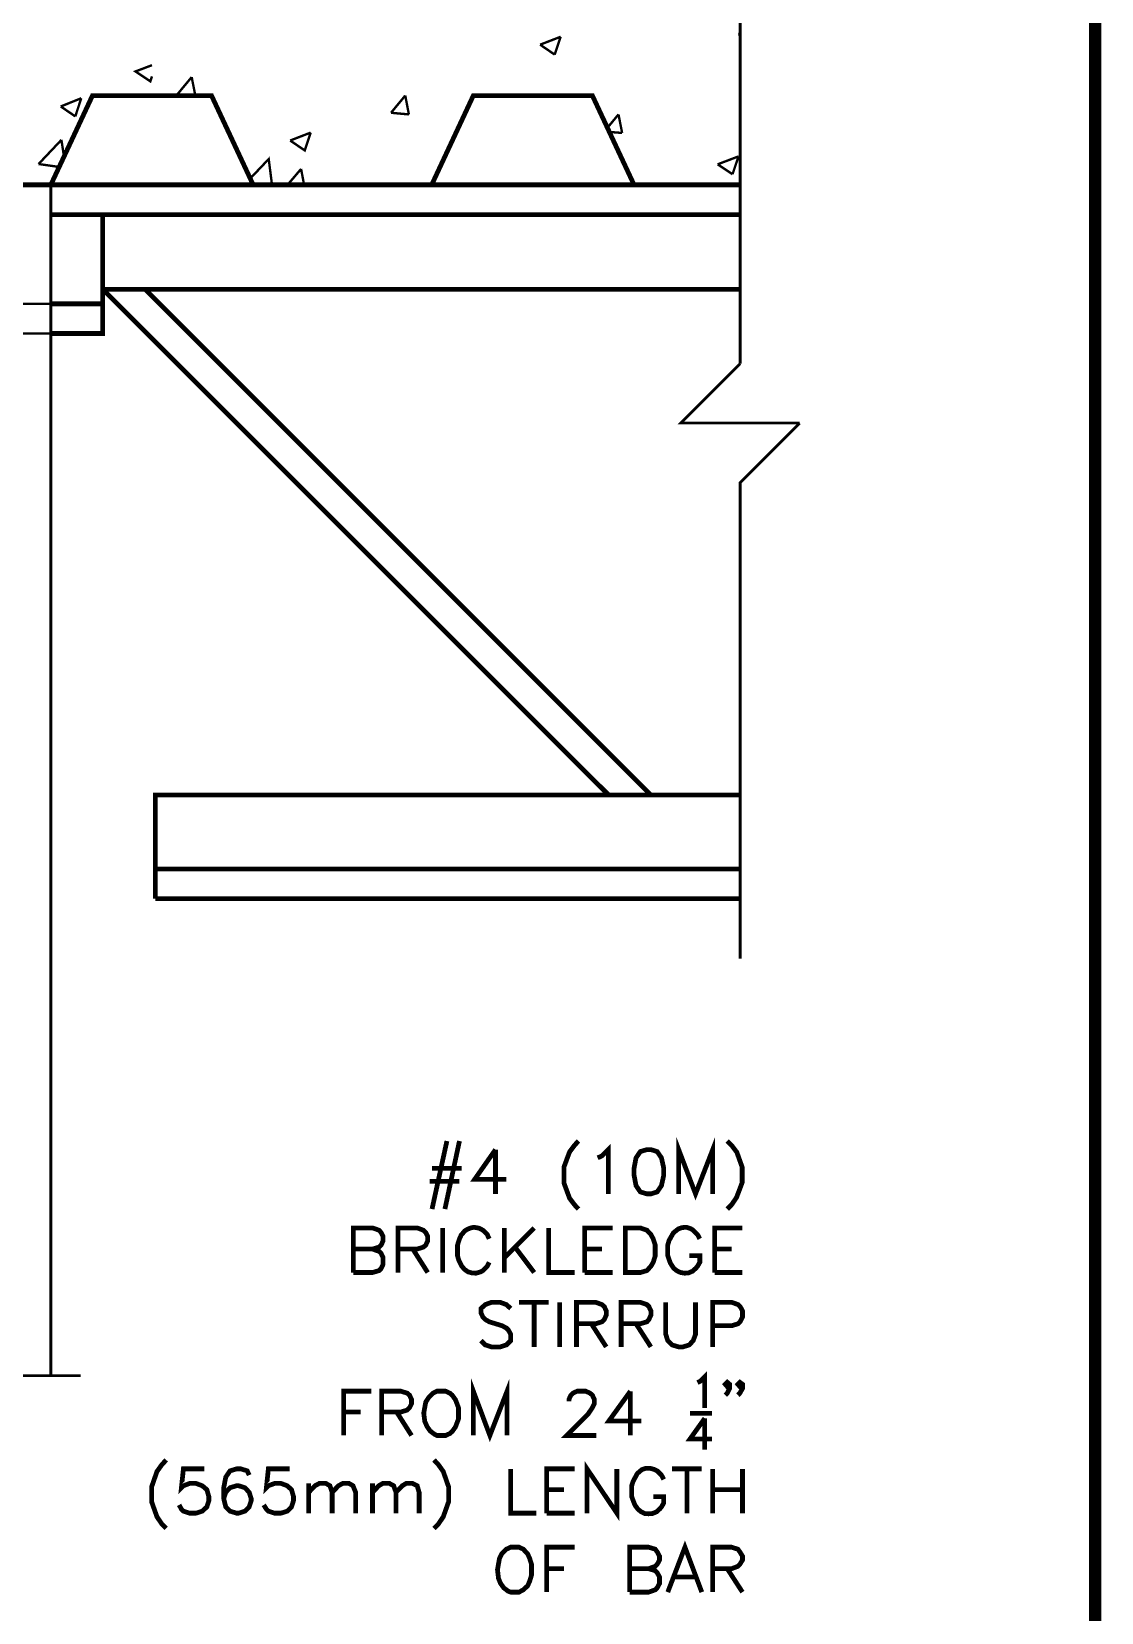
# Model space of a CAD drawing. Header units: millimetres. Extents: x 14 to 202, y 15 to 268.
# Drawn here: x 144.5 to 201.6, y 134.3 to 218.7 of the extents above; entities that cross this region are included whole.
import ezdxf

# ---------------------------------------------------------------- set-up
doc = ezdxf.new("R2010")
doc.units = ezdxf.units.MM
doc.layers.add('P', color=7, linetype='Continuous')

msp = doc.modelspace()

# ---------------------------------------------------------------- linework, layer by layer
at = {"layer": 'P'}
for points, const_width in [([(201.295, 264.548), (201.295, 55.421)], 0.656), ([(182.351, 226.378), (182.351, 200.978)], 0.148), ([(182.263, 218.563), (182.333, 218.599)], 0.127), ([(182.263, 218.563), (182.333, 218.511)], 0.127), ([(171.679, 217.999), (172.773, 218.422)], 0.127), ([(171.679, 217.999), (172.455, 217.47)], 0.127), ([(172.455, 217.47), (172.773, 218.422)], 0.127), ([(150.971, 216.905), (150.089, 216.57), (150.883, 216.041), (150.971, 216.306)], 0.127), ([(152.329, 215.353), (153.088, 216.27)], 0.127), ([(153.282, 215.283), (153.088, 216.27)], 0.127), ([(125.254, 210.52), (127.476, 215.283), (133.826, 215.283), (136.049, 210.52), (145.574, 210.52)], 0.254), ([(145.574, 210.52), (147.796, 215.283), (154.146, 215.283), (156.369, 210.52)], 0.254), ([(146.103, 214.701), (147.197, 215.142)], 0.127), ([(146.879, 214.171), (147.197, 215.142)], 0.127), ([(152.329, 215.353), (153.282, 215.283)], 0.127), ([(163.724, 214.365), (164.483, 215.283)], 0.127), ([(164.677, 214.277), (164.483, 215.283)], 0.127), ([(165.894, 210.52), (168.116, 215.283), (174.466, 215.283), (176.689, 210.52)], 0.254), ([(146.103, 214.701), (146.879, 214.171)], 0.127), ([(163.724, 214.365), (164.677, 214.277)], 0.127), ([(175.26, 213.554), (175.86, 214.277)], 0.127), ([(176.054, 213.289), (175.86, 214.277)], 0.127), ([(144.921, 211.631), (146.138, 212.919)], 0.127), ([(146.279, 212.002), (146.138, 212.919)], 0.127), ([(158.344, 212.884), (159.438, 213.307)], 0.127), ([(158.344, 212.884), (159.12, 212.355), (159.438, 213.307)], 0.127), ([(175.366, 213.342), (176.054, 213.289)], 0.127), ([(156.21, 210.855), (157.198, 211.896), (157.374, 210.52)], 0.127), ([(181.151, 211.614), (182.263, 212.037)], 0.127), ([(181.945, 211.085), (182.263, 212.037)], 0.127), ([(144.921, 211.631), (146.015, 211.473)], 0.127), ([(158.203, 210.52), (158.926, 211.367)], 0.127), ([(159.085, 210.52), (158.926, 211.367)], 0.127), ([(181.151, 211.614), (181.945, 211.085)], 0.127), ([(143.986, 210.52), (182.351, 210.52)], 0.254), ([(145.574, 210.503), (145.574, 146.967)], 0.148), ([(156.369, 210.52), (165.894, 210.52)], 0.254), ([(156.351, 210.555), (156.58, 210.52)], 0.127), ([(176.689, 210.52), (182.333, 210.52)], 0.254), ([(148.343, 208.933), (145.574, 208.933)], 0.254), ([(145.574, 202.583), (148.343, 202.583), (148.343, 208.933)], 0.254), ([(148.343, 208.933), (182.351, 208.933)], 0.254), ([(148.343, 204.946), (175.331, 177.959)], 0.254), ([(148.343, 204.946), (182.351, 204.946)], 0.254), ([(150.601, 204.946), (177.588, 177.959)], 0.254), ([(143.792, 204.17), (145.574, 204.17)], 0.127), ([(145.574, 204.17), (148.343, 204.17)], 0.254), ([(143.792, 202.583), (145.574, 202.583)], 0.127), ([(182.351, 200.978), (179.176, 197.803), (185.526, 197.803)], 0.148), ([(182.351, 169.228), (182.351, 194.628), (185.526, 197.803)], 0.148), ([(151.148, 172.42), (151.148, 177.959), (182.351, 177.959)], 0.254), ([(151.148, 174.008), (182.351, 174.008)], 0.254), ([(151.148, 172.42), (182.351, 172.42)], 0.254), ([(166.705, 159.491), (165.911, 155.857)], 0.254), ([(167.375, 159.491), (166.599, 155.857)], 0.254), ([(173.725, 159.491), (173.514, 159.262), (173.249, 158.909), (172.949, 158.097), (172.949, 157.251), (173.249, 156.439), (173.514, 156.087), (173.725, 155.857)], 0.254), ([(179.07, 156.669), (179.07, 159.032), (179.97, 156.669), (180.887, 159.032), (180.887, 156.669)], 0.254), ([(181.663, 159.491), (181.892, 159.262), (182.174, 158.891), (182.457, 158.097), (182.457, 157.268), (182.157, 156.475), (181.892, 156.087), (181.663, 155.857)], 0.254), ([(169.298, 159.032), (168.187, 157.445), (169.88, 157.445)], 0.254), ([(169.298, 159.032), (169.298, 156.669)], 0.254), ([(174.748, 158.591), (174.978, 158.697), (175.313, 159.032), (175.313, 156.669)], 0.254), ([(177.377, 159.032), (177.024, 158.926), (176.795, 158.591), (176.689, 158.027), (176.689, 157.674), (176.795, 157.11), (177.024, 156.774), (177.377, 156.669), (177.588, 156.669), (177.923, 156.774), (178.153, 157.11), (178.276, 157.674), (178.276, 158.027), (178.153, 158.591), (177.923, 158.926), (177.588, 159.032), (177.377, 159.032), (177.377, 159.032)], 0.254), ([(165.911, 158.027), (167.499, 158.027)], 0.254), ([(165.788, 157.339), (167.375, 157.339)], 0.254), ([(161.713, 152.471), (161.713, 154.852), (162.736, 154.852), (163.089, 154.728), (163.195, 154.605), (163.301, 154.393), (163.301, 154.164), (163.195, 153.935), (163.089, 153.829), (162.736, 153.723), (161.713, 153.723)], 0.254), ([(164.095, 152.471), (164.095, 154.852), (165.118, 154.852), (165.453, 154.728), (165.576, 154.605), (165.682, 154.393), (165.682, 154.164), (165.576, 153.935), (165.453, 153.829), (165.118, 153.723), (164.095, 153.723)], 0.254), ([(166.476, 154.852), (166.476, 152.471)], 0.254), ([(168.963, 154.27), (168.857, 154.499), (168.628, 154.728), (168.434, 154.834), (168.152, 154.887), (167.975, 154.852), (167.799, 154.781), (167.658, 154.693), (167.464, 154.464), (167.375, 154.27), (167.27, 153.935), (167.27, 153.37), (167.34, 153.123), (167.499, 152.806), (167.658, 152.629), (167.834, 152.506), (168.028, 152.453), (168.257, 152.435), (168.504, 152.506), (168.628, 152.576), (168.857, 152.806), (168.963, 153.017)], 0.254), ([(169.774, 154.852), (169.774, 152.471)], 0.254), ([(171.362, 154.852), (169.774, 153.264)], 0.254), ([(172.138, 154.852), (172.138, 152.471), (173.514, 152.471)], 0.254), ([(174.061, 152.471), (174.061, 154.852), (175.542, 154.852)], 0.254), ([(176.23, 152.471), (176.23, 154.852), (177.024, 154.852), (177.377, 154.728), (177.588, 154.499), (177.712, 154.27), (177.818, 153.935), (177.818, 153.353), (177.712, 153.017), (177.588, 152.806), (177.377, 152.576), (177.024, 152.471), (176.23, 152.471), (176.23, 152.471)], 0.254), ([(180.199, 154.27), (180.075, 154.499), (179.846, 154.728), (179.705, 154.817), (179.476, 154.887), (179.246, 154.869), (179.052, 154.799), (178.788, 154.587), (178.558, 154.182), (178.488, 153.935), (178.488, 153.37), (178.611, 153.017), (178.664, 152.912), (178.805, 152.7), (178.982, 152.559), (179.176, 152.471), (179.388, 152.435), (179.599, 152.453), (179.811, 152.541), (179.987, 152.7), (180.075, 152.806), (180.199, 153.017), (180.199, 153.37), (179.634, 153.37)], 0.254), ([(180.993, 152.471), (180.993, 154.852), (182.474, 154.852)], 0.254), ([(162.736, 153.723), (163.089, 153.599), (163.195, 153.494), (163.301, 153.264), (163.301, 152.912), (163.195, 152.682), (163.089, 152.576), (162.736, 152.471), (161.713, 152.471)], 0.254), ([(164.888, 153.723), (165.682, 152.471)], 0.254), ([(170.339, 153.829), (171.362, 152.471)], 0.254), ([(174.061, 153.723), (174.978, 153.723)], 0.254), ([(180.993, 153.723), (181.892, 153.723)], 0.254), ([(174.061, 152.471), (175.542, 152.471)], 0.254), ([(180.993, 152.471), (182.474, 152.471)], 0.254), ([(170.109, 150.548), (169.88, 150.76), (169.545, 150.883), (169.086, 150.883), (168.751, 150.76), (168.522, 150.548), (168.522, 150.319), (168.628, 150.089), (168.751, 149.966), (168.963, 149.842), (169.651, 149.631), (169.88, 149.507), (169.986, 149.401), (170.109, 149.172), (170.109, 148.837), (169.88, 148.608), (169.545, 148.502), (169.086, 148.502), (168.751, 148.608), (168.522, 148.837)], 0.254), ([(170.55, 150.883), (172.138, 150.883)], 0.254), ([(171.362, 150.883), (171.362, 148.502)], 0.254), ([(172.72, 150.883), (172.72, 148.502)], 0.254), ([(173.62, 148.502), (173.62, 150.883), (174.643, 150.883), (174.978, 150.76), (175.101, 150.654), (175.207, 150.424), (175.207, 150.195), (175.101, 149.966), (174.978, 149.842), (174.643, 149.737), (173.62, 149.737)], 0.254), ([(176.001, 148.502), (176.001, 150.883), (177.024, 150.883), (177.377, 150.76), (177.483, 150.654), (177.588, 150.424), (177.588, 150.195), (177.483, 149.966), (177.377, 149.842), (177.024, 149.737), (176.001, 149.737)], 0.254), ([(178.382, 150.883), (178.382, 149.172), (178.488, 148.837), (178.717, 148.608), (179.07, 148.502), (179.299, 148.502), (179.634, 148.608), (179.846, 148.837), (179.97, 149.172), (179.97, 150.883)], 0.254), ([(180.887, 148.502), (180.887, 150.883), (181.892, 150.883), (182.245, 150.76), (182.351, 150.654), (182.474, 150.424), (182.474, 150.089), (182.351, 149.842), (182.245, 149.737), (181.892, 149.631), (180.887, 149.631)], 0.254), ([(98.76, 146.967), (119.768, 146.967), (122.943, 150.142), (122.943, 143.792), (126.118, 146.967), (147.161, 146.967)], 0.148), ([(174.413, 149.737), (175.207, 148.502)], 0.254), ([(176.795, 149.737), (177.588, 148.502)], 0.254), ([(168.116, 143.775), (168.116, 146.138), (168.998, 143.775), (169.915, 146.138), (169.915, 143.775)], 0.254), ([(180.075, 146.597), (180.217, 146.667), (180.463, 146.914), (180.463, 145.239)], 0.254), ([(161.202, 143.775), (161.202, 146.138), (162.666, 146.138)], 0.254), ([(163.23, 143.775), (163.23, 146.138), (164.253, 146.138), (164.588, 146.032), (164.712, 145.927), (164.818, 145.697), (164.818, 145.468), (164.712, 145.256), (164.588, 145.133), (164.253, 145.027), (163.23, 145.027)], 0.254), ([(166.176, 146.138), (165.964, 146.032), (165.735, 145.803), (165.576, 145.556), (165.47, 144.974), (165.523, 144.533), (165.647, 144.251), (165.806, 144.022), (166.035, 143.845), (166.176, 143.775), (166.635, 143.775), (166.864, 143.88), (166.987, 143.986), (167.164, 144.233), (167.323, 144.657), (167.323, 145.256), (167.164, 145.68), (166.987, 145.927), (166.864, 146.032), (166.635, 146.138), (166.176, 146.138), (166.176, 146.138)], 0.254), ([(173.214, 145.591), (173.214, 145.697), (173.32, 145.927), (173.426, 146.032), (173.655, 146.138), (174.113, 146.138), (174.343, 146.032), (174.466, 145.927), (174.572, 145.697), (174.572, 145.468), (174.466, 145.256), (174.237, 144.921), (173.09, 143.775), (174.678, 143.775)], 0.254), ([(176.495, 146.138), (175.348, 144.551), (177.077, 144.551)], 0.254), ([(176.495, 146.138), (176.495, 143.775)], 0.254), ([(181.786, 146.509), (181.663, 146.385), (181.557, 146.509), (181.663, 146.614), (181.786, 146.509), (181.786, 146.279), (181.663, 146.032), (181.557, 145.927)], 0.254), ([(182.474, 146.509), (182.333, 146.385), (182.227, 146.509), (182.333, 146.614), (182.474, 146.509), (182.474, 146.279), (182.333, 146.032), (182.227, 145.927)], 0.254), ([(161.202, 145.027), (162.101, 145.027)], 0.254), ([(164.024, 145.027), (164.818, 143.775)], 0.254), ([(180.463, 144.692), (179.67, 143.581), (180.852, 143.581)], 0.254), ([(179.67, 144.956), (180.852, 144.956)], 0.254), ([(180.463, 144.692), (180.463, 143.016)], 0.254), ([(151.73, 142.469), (151.5, 142.222), (151.236, 141.852), (150.954, 141.041), (150.954, 140.229), (151.236, 139.435), (151.5, 139.047), (151.73, 138.818)], 0.254), ([(166.017, 142.469), (166.247, 142.222), (166.511, 141.852), (166.793, 141.041), (166.793, 140.229), (166.511, 139.435), (166.247, 139.047), (166.017, 138.818)], 0.254), ([(153.758, 141.993), (152.647, 141.993), (152.541, 140.988), (152.647, 141.093), (152.982, 141.217), (153.317, 141.217), (153.652, 141.093), (153.899, 140.882), (154.005, 140.511), (154.005, 140.3), (153.899, 139.965), (153.652, 139.735), (153.317, 139.629), (152.982, 139.629), (152.647, 139.735), (152.541, 139.841), (152.418, 140.07)], 0.254), ([(156.157, 141.658), (156.051, 141.887), (155.716, 141.993), (155.487, 141.993), (155.134, 141.887), (154.905, 141.552), (154.799, 140.988), (154.799, 140.406), (154.905, 139.965), (155.134, 139.735), (155.487, 139.629), (155.593, 139.629), (155.928, 139.735), (156.157, 139.965), (156.263, 140.3), (156.263, 140.406), (156.157, 140.741), (155.928, 140.988), (155.593, 141.093), (155.487, 141.093), (155.134, 140.988), (154.905, 140.741), (154.799, 140.406)], 0.254), ([(158.309, 141.993), (157.18, 141.993), (157.074, 140.988), (157.18, 141.093), (157.515, 141.217), (157.85, 141.217), (158.186, 141.093), (158.415, 140.882), (158.521, 140.511), (158.521, 140.3), (158.415, 139.965), (158.186, 139.735), (157.85, 139.629), (157.515, 139.629), (157.18, 139.735), (157.074, 139.841), (156.933, 140.07)], 0.254), ([(170.109, 141.993), (170.109, 139.629), (171.468, 139.629)], 0.254), ([(172.032, 139.629), (172.032, 141.993), (173.514, 141.993)], 0.254), ([(174.184, 139.629), (174.184, 141.993), (175.772, 139.629), (175.772, 141.993)], 0.254), ([(178.276, 141.429), (178.153, 141.658), (177.923, 141.887), (177.782, 141.958), (177.535, 142.028), (177.324, 142.028), (177.112, 141.958), (176.865, 141.746), (176.636, 141.323), (176.565, 141.093), (176.565, 140.511), (176.689, 140.176), (176.742, 140.053), (176.883, 139.859), (177.042, 139.718), (177.253, 139.612), (177.465, 139.594), (177.677, 139.612), (177.888, 139.7), (178.065, 139.859), (178.153, 139.965), (178.276, 140.176), (178.276, 140.511), (177.712, 140.511)], 0.254), ([(178.717, 141.993), (180.305, 141.993)], 0.254), ([(179.511, 141.993), (179.511, 139.629)], 0.254), ([(180.887, 141.993), (180.887, 139.629)], 0.254), ([(182.474, 141.993), (182.474, 139.629)], 0.254), ([(159.332, 141.217), (159.332, 139.629)], 0.254), ([(159.332, 140.741), (159.667, 141.093), (159.897, 141.217), (160.249, 141.217), (160.461, 141.093), (160.584, 140.741), (160.584, 139.629)], 0.254), ([(160.584, 140.741), (160.92, 141.093), (161.149, 141.217), (161.484, 141.217), (161.696, 141.093), (161.837, 140.741), (161.837, 139.629)], 0.254), ([(162.736, 141.217), (162.736, 139.629)], 0.254), ([(162.736, 140.741), (163.072, 141.093), (163.283, 141.217), (163.636, 141.217), (163.865, 141.093), (163.989, 140.741), (163.989, 139.629)], 0.254), ([(163.989, 140.741), (164.324, 141.093), (164.536, 141.217), (164.871, 141.217), (165.118, 141.093), (165.223, 140.741), (165.223, 139.629)], 0.254), ([(172.032, 140.882), (172.949, 140.882)], 0.254), ([(180.887, 140.882), (182.474, 140.882)], 0.254), ([(172.032, 139.629), (173.514, 139.629)], 0.254), ([(170.109, 137.813), (169.88, 137.707), (169.633, 137.46), (169.51, 137.213), (169.404, 136.613), (169.457, 136.155), (169.563, 135.89), (169.739, 135.643), (169.968, 135.467), (170.109, 135.414), (170.55, 135.414), (170.78, 135.537), (171.009, 135.749), (171.115, 135.978), (171.221, 136.331), (171.221, 136.895), (171.115, 137.231), (171.009, 137.46), (170.78, 137.707), (170.55, 137.813), (170.109, 137.813), (170.109, 137.813)], 0.254), ([(172.032, 135.414), (172.032, 137.813), (173.514, 137.813)], 0.254), ([(176.459, 135.414), (176.459, 137.813), (177.465, 137.813), (177.818, 137.707), (177.923, 137.566), (178.047, 137.336), (178.047, 137.125), (177.923, 136.895), (177.818, 136.79), (177.465, 136.666), (176.459, 136.666)], 0.254), ([(178.488, 135.414), (179.405, 137.813), (180.305, 135.414)], 0.254), ([(180.887, 135.414), (180.887, 137.813), (181.892, 137.813), (182.227, 137.707), (182.333, 137.566), (182.474, 137.336), (182.474, 137.125), (182.333, 136.895), (182.227, 136.79), (181.892, 136.666), (180.887, 136.666)], 0.254), ([(172.032, 136.666), (172.949, 136.666)], 0.254), ([(177.465, 136.666), (177.818, 136.56), (177.923, 136.454), (178.047, 136.225), (178.047, 135.872), (177.923, 135.643), (177.818, 135.537), (177.465, 135.414), (176.459, 135.414)], 0.254), ([(181.663, 136.666), (182.474, 135.414)], 0.254), ([(178.823, 136.225), (179.97, 136.225)], 0.254)]:
    msp.add_lwpolyline(points, dxfattribs=dict(at, const_width=const_width))

doc.saveas('drawing.dxf')
